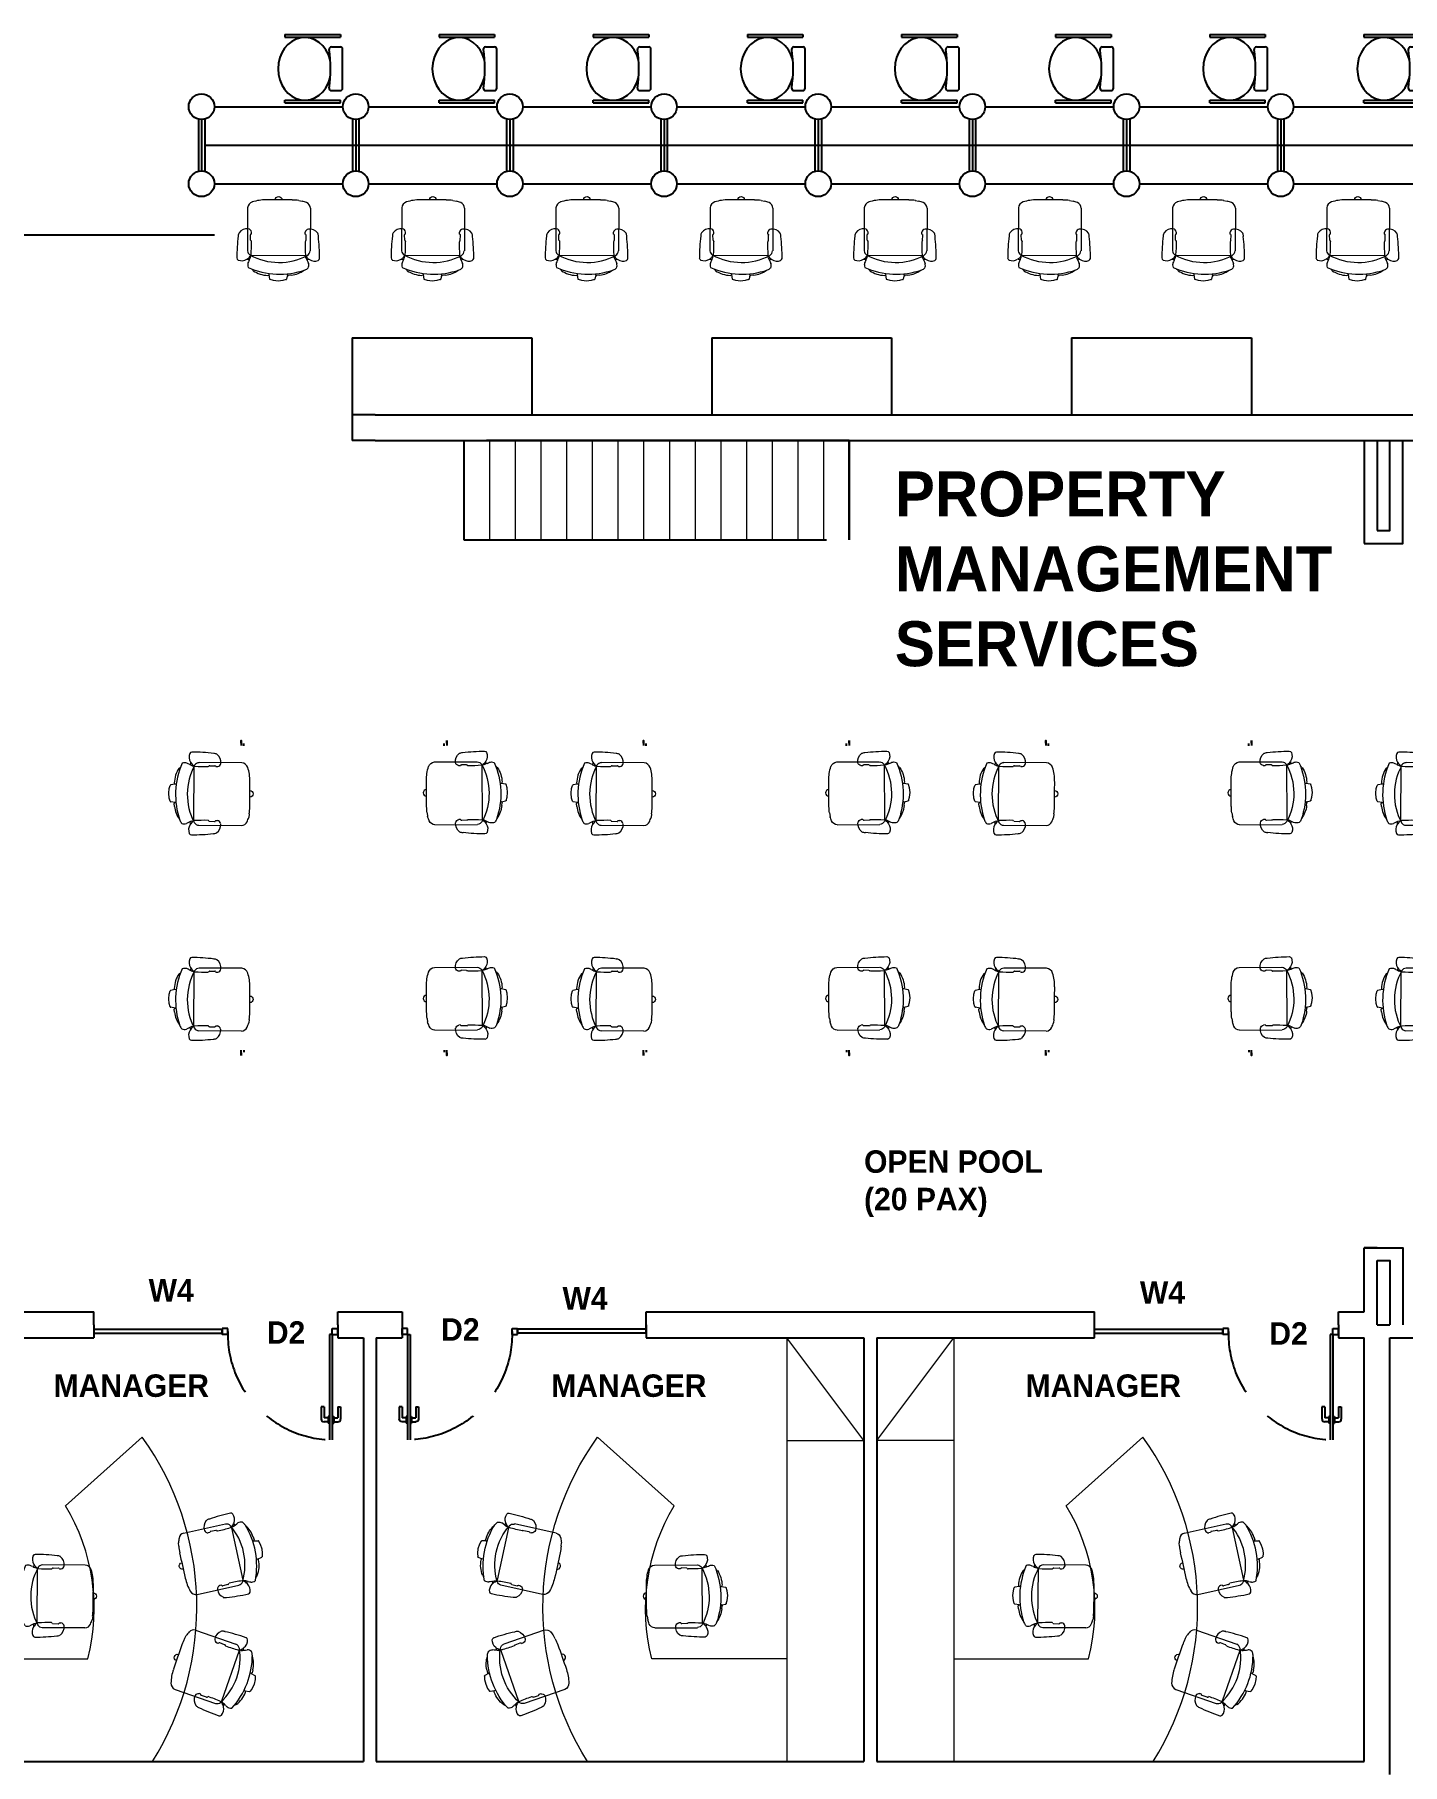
# Model space of a CAD drawing. Header units: inches. Extents: x 484217 to 497210, y -26946 to -21493.
# Drawn here: x 490814 to 491293, y -24354 to -23748 of the extents above; entities that cross this region are included whole.
import ezdxf

# ---------------------------------------------------------------- set-up
doc = ezdxf.new("R2010")
doc.units = ezdxf.units.IN
doc.header["$LTSCALE"] = 20
doc.header["$MEASUREMENT"] = 0
for name, pattern in [('DASHED', [0.75, 0.5, -0.25]), ('HIDDEN2', [0.1875, 0.125, -0.0625]), ('TRATTEGGIATA2', [9.525, 6.35, -3.175])]:
    doc.linetypes.add(name, pattern=pattern)
doc.layers.add('A-furniture', color=50, linetype='Continuous', lineweight=9)
doc.layers.add('I-ANNO-TEXT', color=7, linetype='Continuous', lineweight=18)
for name, color, linetype in [('GLAZING', 4, 'Continuous'), ('I-FURN', 4, 'Continuous'), ('I-WALL-FULL', 5, 'Continuous'), ('I-WALL-IN', 3, 'Continuous'), ('MAR22', 255, 'Continuous')]:
    doc.layers.add(name, color=color, linetype=linetype)
doc.styles.add('MICRO', font='')
doc.styles.get('MICRO').set_extended_font_data('MicrogrammaSSi', bold=True)

# ---------------------------------------------------------------- blocks, each defined once
blk = doc.blocks.new('A$C6A0E07C9')
at = {"layer": 'A-furniture'}
for p, q in [((-0.214, 0.272), (0.118, 0.288)), ((-0.269, 0.177), (-0.266, 0.205)), ((-0.012, 0.242), (-0.025, 0.242)), ((-0.011, 0.243), (-0.012, 0.242)), ((-0.008, 0.248), (-0.011, 0.243)), ((-0.011, 0.243), (-0.011, 0.243)), ((0.038, 0.251), (-0.003, 0.25)), ((0.042, 0.251), (0.045, 0.247)), ((0.045, 0.247), (0.046, 0.246)), ((0.046, 0.246), (0.048, 0.245)), ((0.048, 0.245), (0.048, 0.245)), ((0.159, 0.25), (0.179, -0.167)), ((0.315, 0.152), (0.319, 0.129)), ((-0.291, 0.02), (-0.289, 0.029)), ((-0.288, 0.01), (-0.291, 0.02)), ((-0.289, 0.029), (-0.284, 0.038)), ((-0.282, 0.002), (-0.288, 0.01)), ((-0.284, 0.038), (-0.276, 0.044)), ((-0.274, -0.003), (-0.282, 0.002)), ((-0.276, 0.044), (-0.267, 0.046)), ((0.315, 0.121), (0.306, 0.12)), ((0.313, 0.121), (0.347, 0.116)), ((0.351, 0.113), (0.36, 0.088)), ((0.364, 0.015), (0.358, -0.011)), ((0.36, 0.088), (0.366, 0.051)), ((0.366, 0.051), (0.364, 0.015)), ((-0.264, -0.004), (-0.274, -0.003)), ((0.311, -0.022), (0.322, -0.023)), ((0.32, -0.023), (0.355, -0.015)), ((0.355, -0.015), (0.356, -0.013)), ((0.356, -0.013), (0.358, -0.011)), ((-0.189, -0.217), (0.143, -0.2)), ((0.009, -0.176), (-0.004, -0.177)), ((0.009, -0.176), (0.009, -0.176)), ((0.01, -0.176), (0.009, -0.176)), ((0.013, -0.182), (0.01, -0.176)), ((0.059, -0.18), (0.018, -0.183)), ((0.063, -0.179), (0.066, -0.175)), ((0.066, -0.175), (0.067, -0.174)), ((0.067, -0.174), (0.069, -0.173)), ((0.069, -0.173), (0.069, -0.173)), ((0.296, -0.147), (0.284, -0.159))]:
    blk.add_line(p, q, dxfattribs=at)
for centre, radius, start, end in [((-0.21, 0.223), 0.0487, 94.526, 161.0109), ((0.027, 0.278), 0.0792, 129.4999, 189.1152), ((0.007, 0.283), 0.0635, 94.0792, 117.5938), ((0.224, -0.892), 1.257, 92.3594, 100.1757), ((0.117, 0.241), 0.0463, 34.0902, 88.4441), ((0.108, 0.326), 0.0879, 309.6726, 333.0223), ((0.172, 0.345), 0.0192, 28.1256, 89.2436), ((-1.125, 2.793), 2.849, 297.1157, 298.0695), ((-0.92, -0.013), 1.143, 14.0931, 15.0056), ((0.121, 0.323), 0.0749, 330.3794, 24.513), ((0.234, 0.223), 0.0597, 72.5282, 107.7011), ((0.195, 0.222), 0.0806, 25.5198, 45.5387), ((0.182, 0.142), 0.452, 175.5289, 182.0991), ((0.594, -0.035), 0.893, 162.1203, 164.4323), ((-0.022, 0.271), 0.0292, 192.0047, 264.4409), ((-0.004, 0.244), 0.00623, 84.8455, 131.3174), ((0.037, 0.241), 0.0101, 64.5281, 88.6391), ((0.001, 1.553), 1.309, 272.0899, 276.676), ((0.149, 0.274), 0.0211, 279.8693, 313.3434), ((-0.249, 0.025), 0.471, 334.5973, 30.9732), ((0.17, 0.245), 0.0129, 130.1366, 158.0173), ((0.187, 0.181), 0.0779, 100.0525, 108.2672), ((-0.301, 0.026), 0.614, 339.6108, 22.0467), ((0.128, 0.125), 0.189, 8.0925, 40.8276), ((72.219, 3.627), 72.574, 182.76527, 182.92488), ((0.31, 0.129), 0.0088, 301.088, 3.1667), ((0.347, 0.111), 0.00513, 22.8184, 91.0076), ((0.081, -0.062), 0.341, 182.481, 200.7553), ((0.116, -0.038), 0.211, 328.6962, 1.8079), ((0.318, -0.031), 0.00903, 2.1237, 63.3709), ((-0.186, -0.16), 0.0572, 202.8821, 266.1169), ((0.052, -0.207), 0.0792, 176.5782, 236.1936), ((0.002, -0.206), 0.0292, 101.2525, 173.6887), ((0.017, -0.177), 0.00623, 234.376, 280.848), ((0.058, -0.17), 0.0101, 277.0543, 301.1654), ((0.152, -1.479), 1.309, 89.0174, 93.6036), ((0.138, -0.155), 0.0449, 276.7939, 330.1521), ((0.172, -0.191), 0.0211, 52.3501, 85.8241), ((0.197, -0.155), 0.0211, 212.6602, 229.0352), ((0.163, -0.292), 0.122, 63.0548, 80.6357), ((0.136, -0.248), 0.0879, 32.6712, 56.0209), ((0.202, -0.26), 0.0192, 276.4498, 337.5679), ((-0.92, -0.013), 1.143, 350.6964, 351.6126), ((0.149, -0.244), 0.0749, 341.1805, 35.314), ((0.324, 0.055), 0.26, 246.1539, 250.8174), ((0.249, -0.153), 0.0392, 254.2998, 275.9911), ((0.254, -0.14), 0.0518, 269.3553, 293.3788), ((0.031, -0.214), 0.0635, 248.0997, 271.6142), ((0.131, 0.976), 1.257, 265.5178, 273.334)]:
    blk.add_arc(centre, radius, start, end, dxfattribs=at)
blk = doc.blocks.new('*U164')
at = {"layer": 'A-furniture'}
for p, q in [((2.5, -0.6), (2.5, 0)), ((3.3, -0.6), (0, -0.6)), ((0.8, -0.6), (0.8, -1.65)), ((1.992, -1.476), (2.525, -2.072))]:
    blk.add_line(p, q, dxfattribs=at)
at = {"layer": 'A-furniture', "linetype": 'HIDDEN2'}
blk.add_line((2.5, 0), (3.3, -0.6), dxfattribs=at)
at = {"layer": 'A-furniture'}
for centre, radius, start, end in [((1.189, -0.145), 1.554, 255.5214, 301.111), ((1.204, -0.234), 2.264, 237.868, 305.7215)]:
    blk.add_arc(centre, radius, start, end, dxfattribs=at)
for p, rotation in [((1.323, -1.428), 86.85652716130764), ((0.691, -2.585), 248.0226334994808), ((1.546, -2.651), 279.5773348211345)]:
    blk.add_blockref('A$C6A0E07C9', p, dxfattribs=dict(at, rotation=rotation))
blk = doc.blocks.new('1505774114')
for p, q in [((381, 1577, 616), (411, 1577, 616)), ((413, 1557, 26), (395, 1557, 26)), ((2781, 1557, 26), (2799, 1557, 26)), ((2813, 1577, 616), (2783, 1577, 616)), ((381, -23, 616), (411, -23, 616)), ((413, -3, 26), (395, -3, 26)), ((2781, -3, 26), (2799, -3, 26)), ((2813, -23, 616), (2783, -23, 616))]:
    blk.add_line(p, q)
at = {"extrusion": (1.22461e-16, 1, 0)}
for centre, radius in [((-381, 586, 1577), 10.5), ((-381, 586, 1577), 8.5), ((-2813, 586, 1577), 10.5), ((-2813, 586, 1577), 8.5)]:
    blk.add_circle(centre, radius, dxfattribs=at)
at = {"extrusion": (0, -1, 0)}
for centre, radius in [((381, 586, 23), 10.5), ((381, 586, 23), 8.5), ((2813, 586, 23), 10.5), ((2813, 586, 23), 8.5)]:
    blk.add_circle(centre, radius, dxfattribs=at)
blk = doc.blocks.new('glass doors- 900')
for p, q in [((387081, -15046), (387081, -14225)), ((387102, -15046), (387102, -14226)), ((387017, -14483), (387017, -14387)), ((387070, -14366), (387038, -14366)), ((387038, -14483), (387038, -14398)), ((387070, -14398), (387038, -14398)), ((387081, -14355), (387070, -14355)), ((387070, -14408), (387070, -14355)), ((387081, -14408), (387070, -14408)), ((387102, -14355), (387113, -14355)), ((387102, -14408), (387113, -14408)), ((387113, -14408), (387113, -14355)), ((387113, -14366), (387145, -14366)), ((387113, -14398), (387145, -14398)), ((387145, -14483), (387145, -14398)), ((387167, -14483), (387167, -14387)), ((387038, -14483), (387017, -14483)), ((387145, -14483), (387167, -14483)), ((387038, -15046), (387038, -15093)), ((387081, -15046), (387038, -15046)), ((387081, -15046), (387081, -15093)), ((387081, -15046), (387081, -15093)), ((387081, -15046), (387102, -15046)), ((387895, -15046), (387895, -15093)), ((387895, -15046), (387895, -15093)), ((387895, -15046), (387895, -15046)), ((387895, -15046), (387938, -15046)), ((387938, -15046), (387938, -15093)), ((387081, -15093), (387038, -15093)), ((387895, -15093), (387938, -15093))]:
    blk.add_line(p, q)
at = {"linetype": 'DASHED', "ltscale": 50}
blk.add_arc((387070, -15050), 825, 358.6028, 89.255, dxfattribs=at)
for centre, start, end in [((387038, -14387), 90, 180), ((387145, -14387), 0, 90)]:
    blk.add_arc(centre, 21.4, start, end)
blk = doc.blocks.new('391A')
at = {"layer": 'MAR22'}
for p, q in [((-294, -87), (-294, -567)), ((-294, -87), (-270, -87)), ((-270, -87), (-270, -567)), ((274, -87), (274, -567)), ((298, -87), (274, -87)), ((298, -87), (298, -567)), ((-294, -567), (-270, -567)), ((-187, -490), (-187, -567)), ((-167, -587), (171, -587)), ((191, -490), (191, -567)), ((298, -567), (274, -567))]:
    blk.add_line(p, q, dxfattribs=at)
for centre, radius, start, end in [((-167, -490), 20, 81.5871, 180), ((-167, -567), 20, 180, 270), ((2, 655), 1138, 261.5871, 278.4129), ((171, -490), 20, 0, 98.4129), ((171, -567), 20, 270, 0)]:
    blk.add_arc(centre, radius, start, end, dxfattribs=at)
blk.add_ellipse((2, -259), major_axis=(-271, 0), ratio=0.849159, start_param=1.857345, end_param=7.567433, dxfattribs=at)

msp = doc.modelspace()

# ---------------------------------------------------------------- linework, layer by layer
for p, q in [((490870.91, -23777.7, 6.93), (490870.91, -23795.99, 6.93)), ((490872.04, -23777.85, 6.93), (490872.04, -23795.85, 6.93)), ((490873.16, -23777.7, 6.93), (490873.16, -23795.99, 6.93)), ((490924.91, -23777.7, 6.93), (490924.91, -23795.99, 6.93)), ((490926.04, -23777.85, 6.93), (490926.04, -23795.85, 6.93)), ((490927.16, -23777.7, 6.93), (490927.16, -23795.99, 6.93)), ((490978.91, -23777.7, 6.93), (490978.91, -23795.99, 6.93)), ((490980.04, -23777.85, 6.93), (490980.04, -23795.85, 6.93)), ((490981.16, -23777.7, 6.93), (490981.16, -23795.99, 6.93)), ((491032.91, -23777.7, 6.93), (491032.91, -23795.99, 6.93)), ((491034.04, -23777.85, 6.93), (491034.04, -23795.85, 6.93)), ((491035.16, -23777.7, 6.93), (491035.16, -23795.99, 6.93)), ((491086.91, -23777.7, 6.93), (491086.91, -23795.99, 6.93)), ((491088.04, -23777.85, 6.93), (491088.04, -23795.85, 6.93)), ((491089.16, -23777.7, 6.93), (491089.16, -23795.99, 6.93)), ((491140.91, -23777.7, 6.93), (491140.91, -23795.99, 6.93)), ((491142.04, -23777.85, 6.93), (491142.04, -23795.85, 6.93)), ((491143.16, -23777.7, 6.93), (491143.16, -23795.99, 6.93)), ((491194.91, -23777.7, 6.93), (491194.91, -23795.99, 6.93)), ((491196.04, -23777.85, 6.93), (491196.04, -23795.85, 6.93)), ((491197.16, -23777.7, 6.93), (491197.16, -23795.99, 6.93)), ((491248.91, -23777.7, 6.93), (491248.91, -23795.99, 6.93)), ((491250.04, -23777.85, 6.93), (491250.04, -23795.85, 6.93)), ((491251.16, -23777.7, 6.93), (491251.16, -23795.99, 6.93)), ((490924.76, -23854.35, 6.93), (490924.76, -23881.35, 6.93)), ((490987.76, -23854.35, 6.93), (490987.76, -23881.35, 6.93)), ((491050.76, -23854.35, 6.93), (491050.76, -23881.35, 6.93)), ((491113.76, -23854.35, 6.93), (491113.76, -23881.35, 6.93)), ((491176.76, -23854.35, 6.93), (491176.76, -23881.35, 6.93)), ((491239.76, -23854.35, 6.93), (491239.76, -23881.35, 6.93))]:
    msp.add_line(p, q)
for centre in [(490872.04, -23773.35, 6.93), (490926.04, -23773.35, 6.93), (490980.04, -23773.35, 6.93), (491034.04, -23773.35, 6.93), (491088.04, -23773.35, 6.93), (491142.04, -23773.35, 6.93), (491196.04, -23773.35, 6.93), (491250.04, -23773.35, 6.93), (490872.04, -23800.35, 6.93), (490926.04, -23800.35, 6.93), (490980.04, -23800.35, 6.93), (491034.04, -23800.35, 6.93), (491088.04, -23800.35, 6.93), (491142.04, -23800.35, 6.93), (491196.04, -23800.35, 6.93), (491250.04, -23800.35, 6.93)]:
    msp.add_circle(centre, 4.5)
at = {"layer": 'A-furniture'}
for p, q in [((490972.89, -23890.35, 6.93), (490972.89, -23925.12, 6.93)), ((490981.89, -23890.35, 6.93), (490981.89, -23925.12, 6.93)), ((490990.89, -23890.35, 6.93), (490990.89, -23925.12, 6.93)), ((490999.89, -23890.35, 6.93), (490999.89, -23925.12, 6.93)), ((491008.89, -23890.35, 6.93), (491008.89, -23925.12, 6.93)), ((491017.89, -23890.35, 6.93), (491017.89, -23925.12, 6.93)), ((491026.89, -23890.35, 6.93), (491026.89, -23925.12, 6.93)), ((491035.89, -23890.35, 6.93), (491035.89, -23925.12, 6.93)), ((491044.89, -23890.35, 6.93), (491044.89, -23925.12, 6.93)), ((491053.89, -23890.35, 6.93), (491053.89, -23925.12, 6.93)), ((491062.89, -23890.35, 6.93), (491062.89, -23925.12, 6.93)), ((491071.89, -23890.35, 6.93), (491071.89, -23925.12, 6.93)), ((491080.89, -23890.35, 6.93), (491080.89, -23925.12, 6.93)), ((491089.89, -23890.35, 6.93), (491089.89, -23925.12, 6.93))]:
    msp.add_line(p, q, dxfattribs=at)
at = {"layer": 'GLAZING', "elevation": 6.93}
for points in [[(490834.25, -24201.71), (490879.25, -24201.71)], [(490834.25, -24203.06), (490879.25, -24203.06)], [(490879.25, -24201.71), (490879.25, -24203.06)], [(491027.75, -24201.71), (490982.75, -24201.71)], [(490982.75, -24201.71), (490982.75, -24203.06)], [(491027.75, -24203.06), (490982.75, -24203.06)], [(491184.79, -24201.71), (491229.79, -24201.71)], [(491184.79, -24203.06), (491229.79, -24203.06)], [(491229.79, -24201.71), (491229.79, -24203.06)]]:
    msp.add_lwpolyline(points, dxfattribs=at)
at = {"layer": 'I-FURN', "linetype": 'TRATTEGGIATA2'}
for p, q in [((490963.89, -23890.35, 6.93), (490963.89, -23925.12, 6.93)), ((491098.89, -23890.35, 6.93), (491098.89, -23925.12, 6.93))]:
    msp.add_line(p, q, dxfattribs=at)
at = {"layer": 'I-FURN', "linetype": 'TRATTEGGIATA2', "elevation": 6.93}
msp.add_lwpolyline([(491098.89, -23925.12), (491098.89, -23890.35), (490963.89, -23890.35), (490963.89, -23925.12)], close=True, dxfattribs=at)
at = {"layer": 'I-WALL-FULL'}
for p, q in [((490932.79, -23881.35, 6.93), (490924.76, -23881.35, 6.93)), ((490924.76, -23881.35, 6.93), (490924.76, -23890.35, 6.93)), ((490932.79, -23881.35, 6.93), (491477.29, -23881.35, 6.93)), ((490932.79, -23890.35, 6.93), (490924.76, -23890.35, 6.93)), ((490932.79, -23890.35, 6.93), (491625.79, -23890.35, 6.93))]:
    msp.add_line(p, q, dxfattribs=at)
at = {"layer": 'I-WALL-IN'}
for p, q in [((490876.54, -23773.35, 6.93), (490921.54, -23773.35, 6.93)), ((490930.54, -23773.35, 6.93), (490975.54, -23773.35, 6.93)), ((490984.54, -23773.35, 6.93), (491029.54, -23773.35, 6.93)), ((491038.54, -23773.35, 6.93), (491083.54, -23773.35, 6.93)), ((491092.54, -23773.35, 6.93), (491137.54, -23773.35, 6.93)), ((491146.54, -23773.35, 6.93), (491191.54, -23773.35, 6.93)), ((491200.54, -23773.35, 6.93), (491245.54, -23773.35, 6.93)), ((491254.54, -23773.35, 6.93), (491299.54, -23773.35, 6.93)), ((490873.16, -23786.85, 6.93), (491683.16, -23786.85, 6.93)), ((490876.54, -23800.35, 6.93), (490921.54, -23800.35, 6.93)), ((490930.54, -23800.35, 6.93), (490975.54, -23800.35, 6.93)), ((490984.54, -23800.35, 6.93), (491029.54, -23800.35, 6.93)), ((491038.54, -23800.35, 6.93), (491083.54, -23800.35, 6.93)), ((491092.54, -23800.35, 6.93), (491137.54, -23800.35, 6.93)), ((491146.54, -23800.35, 6.93), (491191.54, -23800.35, 6.93)), ((491200.54, -23800.35, 6.93), (491245.54, -23800.35, 6.93)), ((491254.54, -23800.35, 6.93), (491299.54, -23800.35, 6.93)), ((490876.62, -23818.35, 6.93), (490360.75, -23818.35, 6.93)), ((490924.76, -23854.35, 6.93), (490987.76, -23854.35, 6.93)), ((491050.76, -23854.35, 6.93), (491113.76, -23854.35, 6.93)), ((491176.76, -23854.35, 6.93), (491239.76, -23854.35, 6.93)), ((490834.25, -24200.17, 6.93), (490834.25, -24195.67, 6.93)), ((490919.75, -24200.17, 6.93), (490919.75, -24195.67, 6.93)), ((490919.75, -24195.67, 6.93), (490942.25, -24195.67, 6.93)), ((490919.75, -24200.17, 6.93), (490919.75, -24204.67, 6.93)), ((490942.25, -24195.67, 6.93), (490942.25, -24203.56, 6.93)), ((490942.25, -24200.17, 6.93), (490942.25, -24204.67, 6.93)), ((491027.75, -24203.06, 6.93), (491027.75, -24195.67, 6.93)), ((491104.02, -24195.67, 6.93), (491108.52, -24195.67, 6.93)), ((491184.79, -24200.17, 6.93), (491184.79, -24195.67, 6.93)), ((491270.29, -24200.17, 6.93), (491270.29, -24195.67, 6.93)), ((491270.29, -24200.17, 6.93), (491270.29, -24204.67, 6.93)), ((491288.29, -24357.67, 6.93), (491288.29, -24353.17, 6.93))]:
    msp.add_line(p, q, dxfattribs=at)
at = {"layer": 'I-WALL-IN', "elevation": 6.93}
for points in [[(491279.29, -23890.35), (491279.29, -23926.35)], [(491279.29, -23926.35), (491292.79, -23926.35), (491292.79, -23890.35)], [(491283.79, -23890.35), (491283.79, -23921.85)], [(491283.79, -23921.85), (491288.29, -23921.85), (491288.29, -23890.35)], [(491279.29, -24195.67), (491279.29, -24173.17)], [(491283.79, -24173.17), (491279.29, -24173.17)], [(491279.29, -24173.17), (491283.79, -24173.17)], [(491279.29, -24173.17), (491292.79, -24173.17), (491292.79, -24200.17)], [(491283.79, -24200.17), (491283.79, -24177.67)], [(491283.79, -24177.67), (491288.29, -24177.67), (491288.29, -24200.17)], [(490757.99, -24195.67), (490834.25, -24195.67)], [(490834.25, -24200.17), (490834.25, -24204.67)], [(490919.75, -24195.67), (490928.75, -24195.67)], [(490933.25, -24195.67), (490942.25, -24195.67)], [(491027.75, -24195.67), (491104.02, -24195.67)], [(491027.75, -24200.17), (491027.75, -24204.67)], [(491108.52, -24195.67), (491184.79, -24195.67)], [(491184.79, -24204.67), (491184.79, -24200.17)], [(491270.29, -24195.67), (491279.29, -24195.67)], [(491283.79, -24200.17), (491288.29, -24200.17)], [(490757.99, -24204.67), (490834.25, -24204.67)], [(490919.75, -24204.67), (490928.75, -24204.67)], [(490928.75, -24204.67), (490928.75, -24353.17)], [(490933.25, -24204.67), (490942.25, -24204.67)], [(490933.25, -24204.67), (490933.25, -24353.17)], [(491027.75, -24204.67), (491104.02, -24204.67)], [(491104.02, -24204.67), (491104.02, -24353.17)], [(491108.52, -24204.67), (491184.79, -24204.67)], [(491108.52, -24204.67), (491108.52, -24353.17)], [(491270.29, -24204.67), (491279.29, -24204.67)], [(491279.29, -24353.17), (491279.29, -24204.67)], [(491288.29, -24204.67), (491801.51, -24204.67)], [(491288.29, -24353.17), (491288.29, -24204.67)], [(490757.99, -24353.17), (490928.75, -24353.17)], [(490933.25, -24353.17), (491104.02, -24353.17)], [(491108.52, -24353.17), (491279.29, -24353.17)]]:
    msp.add_lwpolyline(points, dxfattribs=at)

# ---------------------------------------------------------------- block references
at = {"color": 7, "ltscale": 100, "xscale": 0.04049999999065221, "yscale": 0.04049999999065221, "zscale": 0.04049999999065221, "rotation": 90}
for p in [(490897.69, -23760.14, 3.81), (490951.69, -23760.14, 3.81), (491005.69, -23760.14, 3.81), (491059.69, -23760.14, 3.81), (491113.69, -23760.14, 3.81), (491167.69, -23760.14, 3.81), (491221.69, -23760.14, 3.81), (491275.69, -23760.14, 3.81)]:
    msp.add_blockref('391A', p, dxfattribs=at)
at = {"yscale": 44.99999999999999, "zscale": 44.99999999999999}
for p, xscale, rotation in [((490757.99, -24353.17, 6.93), 44.99999999999999, 90), ((491104.02, -24353.17, 6.93), -44.99999999999999, 270), ((491108.52, -24353.17, 6.93), 44.99999999999999, 90)]:
    msp.add_blockref('*U164', p, dxfattribs=dict(at, xscale=xscale, rotation=rotation))
at = {"layer": 'A-furniture'}
for p, xscale, yscale, zscale, rotation in [((490897.44, -23817.86, 6.93), 45.00000000000906, 45.00000000000906, 45.00000000000906, 266.8565271614821), ((490951.44, -23817.86, 6.93), 45.00000000000906, 45.00000000000906, 45.00000000000906, 266.8565271614821), ((491005.44, -23817.86, 6.93), 45.00000000000906, 45.00000000000906, 45.00000000000906, 266.8565271614821), ((491059.44, -23817.86, 6.93), 45.00000000000906, 45.00000000000906, 45.00000000000906, 266.8565271614821), ((491113.44, -23817.86, 6.93), 45.00000000000906, 45.00000000000906, 45.00000000000906, 266.8565271614821), ((491167.44, -23817.86, 6.93), 45.00000000000906, 45.00000000000906, 45.00000000000906, 266.8565271614821), ((491221.44, -23817.86, 6.93), 45.00000000000906, 45.00000000000906, 45.00000000000906, 266.8565271614821), ((491275.44, -23817.86, 6.93), 45.00000000000906, 45.00000000000906, 45.00000000000906, 266.8565271614821), ((490877.1, -24012.52, 7.67), 45.00000000027777, 45.00000000027777, 45.00000000027777, 176.8565271613339), ((490962.68, -24012.2, 46.61), -45.00000000027777, 45, 45, 183.1434728386661), ((491018.04, -24012.52, 5.24), 45.00000000027777, 45.00000000027777, 45.00000000027777, 176.8565271613339), ((491103.62, -24012.2, 44.18), -45.00000000027777, 45, 45, 183.1434728386661), ((491158.98, -24012.52, 4.43), 45.00000000027777, 45.00000000027777, 45.00000000027777, 176.8565271613339), ((491244.56, -24012.2, 43.37), -45.00000000027777, 45, 45, 183.1434728386661), ((491299.92, -24012.52, 4.16), 45.00000000027777, 45.00000000027777, 45.00000000027777, 176.8565271613339), ((490877.1, -24084.52, 6.86), 45.00000000027777, 45.00000000027777, 45.00000000027777, 176.8565271613339), ((490962.68, -24084.2, 45.8), -45.00000000027777, 45, 45, 183.1434728386661), ((491018.04, -24084.52, 6.05), 45.00000000027777, 45.00000000027777, 45.00000000027777, 176.8565271613339), ((491103.62, -24084.2, 44.99), -45.00000000027777, 45, 45, 183.1434728386661), ((491158.98, -24084.52, 5.24), 45.00000000027777, 45.00000000027777, 45.00000000027777, 176.8565271613339), ((491244.56, -24084.2, 44.18), -45.00000000027777, 45, 45, 183.1434728386661), ((491299.92, -24084.52, 4.97), 45.00000000027777, 45.00000000027777, 45.00000000027777, 176.8565271613339)]:
    msp.add_blockref('A$C6A0E07C9', p, dxfattribs=dict(at, xscale=xscale, yscale=yscale, zscale=zscale, rotation=rotation))
at = {"layer": 'GLAZING', "rotation": 180}
for p, xscale, yscale, zscale in [((508336.47, -24880.61, 6.93), 0.04500000025145709, 0.04500000025145709, 0.04500000025145709), ((473525.54, -24880.61, 6.93), -0.04500000025145709, 0.04499999998952262, 0.04499999999999744), ((508687, -24880.61, 6.93), 0.04500000025145709, 0.04500000025145709, 0.04500000025145709)]:
    msp.add_blockref('glass doors- 900', p, dxfattribs=dict(at, xscale=xscale, yscale=yscale, zscale=zscale))
at = {"layer": 'I-FURN', "linetype": 'TRATTEGGIATA2', "xscale": 0.04499999998952262, "yscale": 0.04499999998952262, "zscale": 0.04499999998952262, "rotation": 90}
for p in [(490956.87, -24122.46, -24.05), (491097.81, -24122.46, -24.86), (491238.75, -24122.46, -25.67)]:
    msp.add_blockref('1505774114', p, dxfattribs=at)

# ---------------------------------------------------------------- texts
at = {"layer": 'I-ANNO-TEXT', "attachment_point": 1, "style": 'MICRO'}
for s, width, insert, char_height in [('{\\fBahnschrift Light|b1|i0|c0|p34;PROPERTY MANAGEMENT SERVICES}', 9.9513, (491114.87, -23901.14), 15.75), ('{\\fBahnschrift Light|b1|i0|c0|p34;OPEN POOL\\P(20 PAX)}', 2474.1483, (491104.1, -24139.03, 6.93), 7.875), ('{\\fBahnschrift Light|b1|i0|c0|p34;W4}', 7.4099, (490853.5, -24184.12, 6.93), 7.875), ('{\\fBahnschrift Light|b1|i0|c0|p34;W4}', 7.4099, (490998.48, -24186.96, 6.93), 7.875), ('{\\fBahnschrift Light|b1|i0|c0|p34;W4}', 7.4099, (491200.73, -24184.93, 6.93), 7.875), ('{\\fBahnschrift Light|b1|i0|c0|p34;D2}', 7.4099, (490894.91, -24198.92, 6.93), 7.875), ('{\\fBahnschrift Light|b1|i0|c0|p34;D2}', 7.4099, (490955.96, -24197.86, 6.93), 7.875), ('{\\fBahnschrift Light|b1|i0|c0|p34;D2}', 7.4099, (491246.06, -24199.27, 6.93), 7.875), ('{\\fBahnschrift Light|b1|i0|c0|p34;MANAGER }', 7.4099, (490820.22, -24217.54, 6.93), 7.875), ('{\\fBahnschrift Light|b1|i0|c0|p34;MANAGER }', 7.4099, (490994.5, -24217.54, 6.93), 7.875), ('{\\fBahnschrift Light|b1|i0|c0|p34;MANAGER }', 7.4099, (491160.69, -24217.54, 6.93), 7.875)]:
    msp.add_mtext_dynamic_manual_height_columns(s, width=width, gutter_width=1.5, heights=[0], dxfattribs=dict(at, insert=insert, char_height=char_height))

doc.saveas('drawing.dxf')
